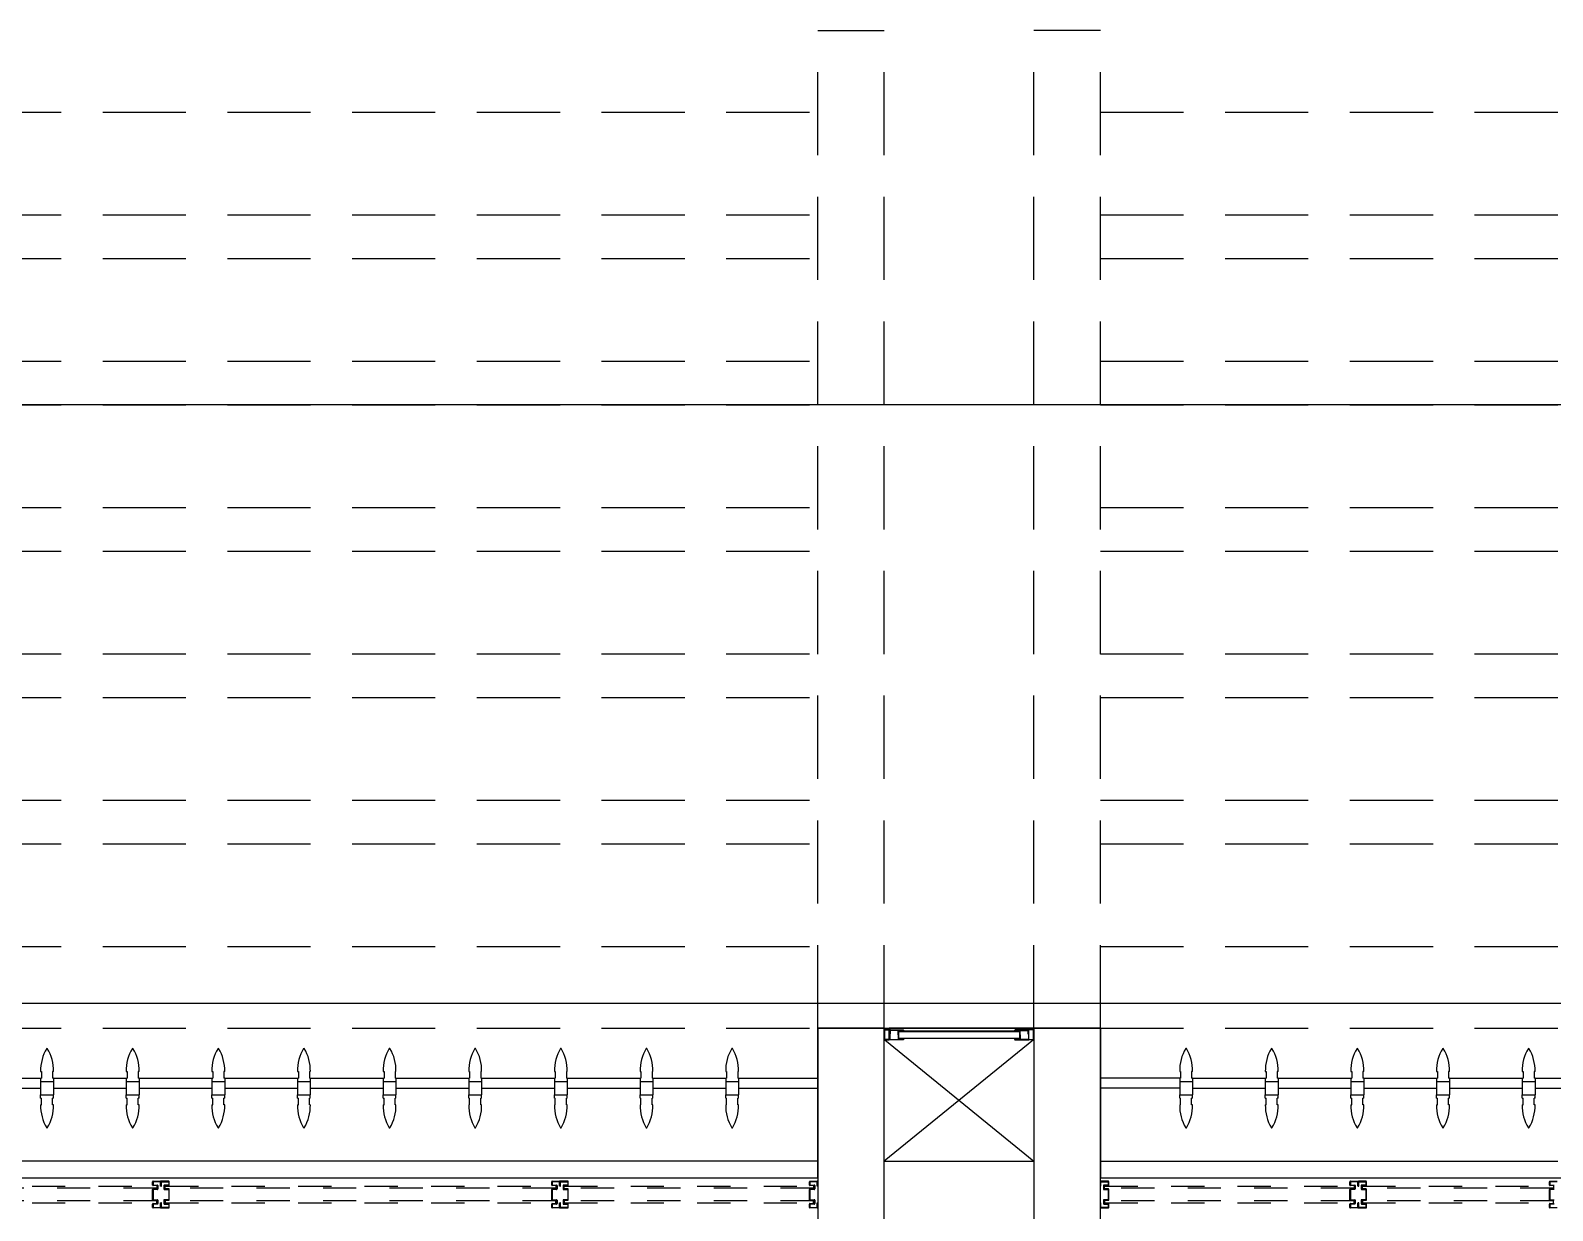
# Model space of a CAD drawing. Header units: millimetres. Extents: x 1887 to 2405, y 1100 to 1335.
# Drawn here: x 2134.392 to 2138.969, y 1181.1 to 1184.648 of the extents above; entities that cross this region are included whole.
import ezdxf

# ---------------------------------------------------------------- set-up
doc = ezdxf.new("R2010")
doc.units = ezdxf.units.MM
doc.linetypes.add('HIDDEN', pattern=[0.375, 0.25, -0.125])
for name, color, linetype in [('AR- ALV1', 235, 'Continuous'), ('AR-ALV', 2, 'Continuous'), ('AR-BRISES', 1, 'Continuous'), ('AR-CALÇADA', 1, 'Continuous'), ('AR-ESQ', 1, 'Continuous'), ('AR-ESTC', 3, 'Continuous'), ('AR-PERGOLAPROJ', 1, 'HIDDEN'), ('AR-SHAFT', 1, 'Continuous'), ('BR-PAINEL', 1, 'Continuous'), ('BR-SUPORTE', 1, 'Continuous'), ('DT-ESQ-BAGUETE-C', 2, 'Continuous'), ('DT-ESQ-PERFIL CADEIRA-C', 2, 'Continuous'), ('DT-ESQ-PERFIL CADEIRA-V', 1, 'Continuous'), ('DT-ESQ-VENEZIANA-C', 2, 'Continuous'), ('DT-ESQ-VENEZIANA-V', 2, 'Continuous'), ('DT-ESQ-VIDRO-PROJ', 1, 'HIDDEN'), ('PG-PROJ', 1, 'HIDDEN')]:
    doc.layers.add(name, color=color, linetype=linetype)

# ---------------------------------------------------------------- blocks, each defined once
blk = doc.blocks.new('EF59-P')
at = {"layer": 'DT-ESQ-VIDRO-PROJ', "ltscale": 0.1}
for points in [[(0.025, -0.1285), (0.025, -0.1385, -0.414214), (0.0235, -0.14), (0.0015, -0.14, -0.414214), (0, -0.1385), (0, -0.125), (0.0015, -0.125), (0.0015, -0.138, 0.414214), (0.002, -0.1385), (0.023, -0.1385, 0.414214), (0.0235, -0.138), (0.0235, -0.1285), (0.0105, -0.1285, -0.414214), (0.009, -0.127), (0.009, -0.117, -0.414214), (0.0105, -0.1155), (0.0235, -0.1155), (0.0235, -0.0845), (0.0105, -0.0845, -0.414214), (0.009, -0.083), (0.009, -0.073, -0.414214), (0.0105, -0.0715), (0.0235, -0.0715), (0.0235, -0.062, 0.414214), (0.023, -0.0615), (0.002, -0.0615, 0.414214), (0.0015, -0.062), (0.0015, -0.075), (0, -0.075), (0, -0.0615, -0.414214), (0.0015, -0.06), (0.0235, -0.06, -0.414214), (0.025, -0.0615), (0.025, -0.0715, -0.414214), (0.0235, -0.073), (0.0105, -0.073), (0.0105, -0.083), (0.0235, -0.083), (0.0235, -0.083, -0.414214), (0.025, -0.0845), (0.025, -0.1155, -0.414214), (0.0235, -0.117), (0.0235, -0.117), (0.0105, -0.117), (0.0105, -0.127), (0.0235, -0.127, -0.414214)], [(0.75, -0.1285), (0.75, -0.1385, 0.414214), (0.7515, -0.14), (0.7735, -0.14, 0.414214), (0.775, -0.1385), (0.775, -0.125), (0.7735, -0.125), (0.7735, -0.138, -0.414214), (0.773, -0.1385), (0.752, -0.1385, -0.414214), (0.7515, -0.138), (0.7515, -0.1285), (0.7645, -0.1285, 0.414214), (0.766, -0.127), (0.766, -0.117, 0.414214), (0.7645, -0.1155), (0.7515, -0.1155), (0.7515, -0.0845), (0.7645, -0.0845, 0.414214), (0.766, -0.083), (0.766, -0.073, 0.414214), (0.7645, -0.0715), (0.7515, -0.0715), (0.7515, -0.062, -0.414214), (0.752, -0.0615), (0.773, -0.0615, -0.414214), (0.7735, -0.062), (0.7735, -0.075), (0.775, -0.075), (0.775, -0.0615, 0.414214), (0.7735, -0.06), (0.7515, -0.06, 0.414214), (0.75, -0.0615), (0.75, -0.0715, 0.414214), (0.7515, -0.073), (0.7645, -0.073), (0.7645, -0.083), (0.7515, -0.083), (0.7515, -0.083, 0.414214), (0.75, -0.0845), (0.75, -0.1155, 0.414214), (0.7515, -0.117), (0.7515, -0.117), (0.7645, -0.117), (0.7645, -0.127), (0.7515, -0.127, 0.414214)], [(0.8, -0.1285), (0.8, -0.1385, -0.414214), (0.7985, -0.14), (0.7765, -0.14, -0.414214), (0.775, -0.1385), (0.775, -0.125), (0.7765, -0.125), (0.7765, -0.138, 0.414214), (0.777, -0.1385), (0.798, -0.1385, 0.414214), (0.7985, -0.138), (0.7985, -0.1285), (0.7855, -0.1285, -0.414214), (0.784, -0.127), (0.784, -0.117, -0.414214), (0.7855, -0.1155), (0.7985, -0.1155), (0.7985, -0.0845), (0.7855, -0.0845, -0.414214), (0.784, -0.083), (0.784, -0.073, -0.414214), (0.7855, -0.0715), (0.7985, -0.0715), (0.7985, -0.062, 0.414214), (0.798, -0.0615), (0.777, -0.0615, 0.414214), (0.7765, -0.062), (0.7765, -0.075), (0.775, -0.075), (0.775, -0.0615, -0.414214), (0.7765, -0.06), (0.7985, -0.06, -0.414214), (0.8, -0.0615), (0.8, -0.0715, -0.414214), (0.7985, -0.073), (0.7855, -0.073), (0.7855, -0.083), (0.7985, -0.083), (0.7985, -0.083, -0.414214), (0.8, -0.0845), (0.8, -0.1155, -0.414214), (0.7985, -0.117), (0.7985, -0.117), (0.7855, -0.117), (0.7855, -0.127), (0.7985, -0.127, -0.414214)], [(1.95, -0.1285), (1.95, -0.1385, 0.414214), (1.9515, -0.14), (1.9735, -0.14, 0.414214), (1.975, -0.1385), (1.975, -0.125), (1.9735, -0.125), (1.9735, -0.138, -0.414214), (1.973, -0.1385), (1.952, -0.1385, -0.414214), (1.9515, -0.138), (1.9515, -0.1285), (1.9645, -0.1285, 0.414214), (1.966, -0.127), (1.966, -0.117, 0.414214), (1.9645, -0.1155), (1.9515, -0.1155), (1.9515, -0.0845), (1.9645, -0.0845, 0.414214), (1.966, -0.083), (1.966, -0.073, 0.414214), (1.9645, -0.0715), (1.9515, -0.0715), (1.9515, -0.062, -0.414214), (1.952, -0.0615), (1.973, -0.0615, -0.414214), (1.9735, -0.062), (1.9735, -0.075), (1.975, -0.075), (1.975, -0.0615, 0.414214), (1.9735, -0.06), (1.9515, -0.06, 0.414214), (1.95, -0.0615), (1.95, -0.0715, 0.414214), (1.9515, -0.073), (1.9645, -0.073), (1.9645, -0.083), (1.9515, -0.083), (1.9515, -0.083, 0.414214), (1.95, -0.0845), (1.95, -0.1155, 0.414214), (1.9515, -0.117), (1.9515, -0.117), (1.9645, -0.117), (1.9645, -0.127), (1.9515, -0.127, 0.414214)], [(2, -0.1285), (2, -0.1385, -0.414214), (1.9985, -0.14), (1.9765, -0.14, -0.414214), (1.975, -0.1385), (1.975, -0.125), (1.9765, -0.125), (1.9765, -0.138, 0.414214), (1.977, -0.1385), (1.998, -0.1385, 0.414214), (1.9985, -0.138), (1.9985, -0.1285), (1.9855, -0.1285, -0.414214), (1.984, -0.127), (1.984, -0.117, -0.414214), (1.9855, -0.1155), (1.9985, -0.1155), (1.9985, -0.0845), (1.9855, -0.0845, -0.414214), (1.984, -0.083), (1.984, -0.073, -0.414214), (1.9855, -0.0715), (1.9985, -0.0715), (1.9985, -0.062, 0.414214), (1.998, -0.0615), (1.977, -0.0615, 0.414214), (1.9765, -0.062), (1.9765, -0.075), (1.975, -0.075), (1.975, -0.0615, -0.414214), (1.9765, -0.06), (1.9985, -0.06, -0.414214), (2, -0.0615), (2, -0.0715, -0.414214), (1.9985, -0.073), (1.9855, -0.073), (1.9855, -0.083), (1.9985, -0.083), (1.9985, -0.083, -0.414214), (2, -0.0845), (2, -0.1155, -0.414214), (1.9985, -0.117), (1.9985, -0.117), (1.9855, -0.117), (1.9855, -0.127), (1.9985, -0.127, -0.414214)]]:
    blk.add_lwpolyline(points, format="xyb", close=True, dxfattribs=at)
for points in [[(0.7625, -0.081), (0.7625, -0.075), (0.0125, -0.075), (0.0125, -0.081)], [(1.9625, -0.081), (1.9625, -0.075), (0.7875, -0.075), (0.7875, -0.081)], [(3.1625, -0.081), (3.1625, -0.075), (1.9875, -0.075), (1.9875, -0.081)], [(0.7625, -0.119), (0.7625, -0.125), (0.0125, -0.125), (0.0125, -0.119)], [(1.9625, -0.119), (1.9625, -0.125), (0.7875, -0.125), (0.7875, -0.119)], [(3.1625, -0.119), (3.1625, -0.125), (1.9875, -0.125), (1.9875, -0.119)]]:
    blk.add_lwpolyline(points, close=True, dxfattribs=at)
blk = doc.blocks.new('EF21-P')
at = {"layer": 'DT-ESQ-VIDRO-PROJ', "ltscale": 0.1}
for points in [[(3.777, -0.1385), (3.798, -0.1385, 0.414214), (3.7985, -0.138), (3.7985, -0.1285), (3.7855, -0.1285, -0.414214)], [(3.7855, -0.1155), (3.7985, -0.1155), (3.7985, -0.0845), (3.7855, -0.0845, -0.414214)], [(3.7855, -0.0715), (3.7985, -0.0715), (3.7985, -0.062, 0.414214), (3.798, -0.0615), (3.777, -0.0615, 0.414214)], [(3.7765, -0.06), (3.7985, -0.06, -0.414214), (3.8, -0.0615), (3.8, -0.0715, -0.414214), (3.7985, -0.073), (3.7855, -0.073)], [(3.7855, -0.083), (3.7985, -0.083), (3.7985, -0.083, -0.414214), (3.8, -0.0845), (3.8, -0.1155, -0.414214), (3.7985, -0.117), (3.7985, -0.117), (3.7855, -0.117)], [(3.7855, -0.127), (3.7985, -0.127, -0.414214), (3.8, -0.1285), (3.8, -0.1385, -0.414214), (3.7985, -0.14), (3.7765, -0.14, -0.414214)]]:
    blk.add_lwpolyline(points, format="xyb", dxfattribs=at)
for points in [[(4.3625, -0.081), (4.3625, -0.075), (3.7875, -0.075), (3.7875, -0.081)], [(5.1375, -0.081), (5.1375, -0.075), (4.3875, -0.075), (4.3875, -0.081)], [(4.3625, -0.119), (4.3625, -0.125), (3.7875, -0.125), (3.7875, -0.119)], [(5.1375, -0.119), (5.1375, -0.125), (4.3875, -0.125), (4.3875, -0.119)]]:
    blk.add_lwpolyline(points, close=True, dxfattribs=at)
for points in [[(4.35, -0.1285), (4.35, -0.1385, 0.414214), (4.3515, -0.14), (4.3735, -0.14, 0.414214), (4.375, -0.1385), (4.375, -0.125), (4.3735, -0.125), (4.3735, -0.138, -0.414214), (4.373, -0.1385), (4.352, -0.1385, -0.414214), (4.3515, -0.138), (4.3515, -0.1285), (4.3645, -0.1285, 0.414214), (4.366, -0.127), (4.366, -0.117, 0.414214), (4.3645, -0.1155), (4.3515, -0.1155), (4.3515, -0.0845), (4.3645, -0.0845, 0.414214), (4.366, -0.083), (4.366, -0.073, 0.414214), (4.3645, -0.0715), (4.3515, -0.0715), (4.3515, -0.062, -0.414214), (4.352, -0.0615), (4.373, -0.0615, -0.414214), (4.3735, -0.062), (4.3735, -0.075), (4.375, -0.075), (4.375, -0.0615, 0.414214), (4.3735, -0.06), (4.3515, -0.06, 0.414214), (4.35, -0.0615), (4.35, -0.0715, 0.414214), (4.3515, -0.073), (4.3645, -0.073), (4.3645, -0.083), (4.3515, -0.083), (4.3515, -0.083, 0.414214), (4.35, -0.0845), (4.35, -0.1155, 0.414214), (4.3515, -0.117), (4.3515, -0.117), (4.3645, -0.117), (4.3645, -0.127), (4.3515, -0.127, 0.414214)], [(4.4, -0.1285), (4.4, -0.1385, -0.414214), (4.3985, -0.14), (4.3765, -0.14, -0.414214), (4.375, -0.1385), (4.375, -0.125), (4.3765, -0.125), (4.3765, -0.138, 0.414214), (4.377, -0.1385), (4.398, -0.1385, 0.414214), (4.3985, -0.138), (4.3985, -0.1285), (4.3855, -0.1285, -0.414214), (4.384, -0.127), (4.384, -0.117, -0.414214), (4.3855, -0.1155), (4.3985, -0.1155), (4.3985, -0.0845), (4.3855, -0.0845, -0.414214), (4.384, -0.083), (4.384, -0.073, -0.414214), (4.3855, -0.0715), (4.3985, -0.0715), (4.3985, -0.062, 0.414214), (4.398, -0.0615), (4.377, -0.0615, 0.414214), (4.3765, -0.062), (4.3765, -0.075), (4.375, -0.075), (4.375, -0.0615, -0.414214), (4.3765, -0.06), (4.3985, -0.06, -0.414214), (4.4, -0.0615), (4.4, -0.0715, -0.414214), (4.3985, -0.073), (4.3855, -0.073), (4.3855, -0.083), (4.3985, -0.083), (4.3985, -0.083, -0.414214), (4.4, -0.0845), (4.4, -0.1155, -0.414214), (4.3985, -0.117), (4.3985, -0.117), (4.3855, -0.117), (4.3855, -0.127), (4.3985, -0.127, -0.414214)], [(5.125, -0.1285), (5.125, -0.1385, 0.414214), (5.1265, -0.14), (5.1485, -0.14, 0.414214), (5.15, -0.1385), (5.15, -0.125), (5.1485, -0.125), (5.1485, -0.138, -0.414214), (5.148, -0.1385), (5.127, -0.1385, -0.414214), (5.1265, -0.138), (5.1265, -0.1285), (5.1395, -0.1285, 0.414214), (5.141, -0.127), (5.141, -0.117, 0.414214), (5.1395, -0.1155), (5.1265, -0.1155), (5.1265, -0.0845), (5.1395, -0.0845, 0.414214), (5.141, -0.083), (5.141, -0.073, 0.414214), (5.1395, -0.0715), (5.1265, -0.0715), (5.1265, -0.062, -0.414214), (5.127, -0.0615), (5.148, -0.0615, -0.414214), (5.1485, -0.062), (5.1485, -0.075), (5.15, -0.075), (5.15, -0.0615, 0.414214), (5.1485, -0.06), (5.1265, -0.06, 0.414214), (5.125, -0.0615), (5.125, -0.0715, 0.414214), (5.1265, -0.073), (5.1395, -0.073), (5.1395, -0.083), (5.1265, -0.083), (5.1265, -0.083, 0.414214), (5.125, -0.0845), (5.125, -0.1155, 0.414214), (5.1265, -0.117), (5.1265, -0.117), (5.1395, -0.117), (5.1395, -0.127), (5.1265, -0.127, 0.414214)]]:
    blk.add_lwpolyline(points, format="xyb", close=True, dxfattribs=at)
blk = doc.blocks.new('BR-MODULO8')
at = {"layer": 'BR-PAINEL'}
for p, q in [((-4.9117, 0.27), (-4.9092, 0.27)), ((-4.9117, 0.25), (-4.9117, 0.24)), ((-4.9117, 0.25), (-4.9092, 0.25)), ((-4.9117, 0.24), (-4.8733, 0.24)), ((-4.9117, 0.24), (-4.9117, 0.2)), ((-4.9092, 0.27), (-4.9092, 0.25)), ((-4.8758, 0.27), (-4.8758, 0.25)), ((-4.8733, 0.27), (-4.8758, 0.27)), ((-4.8733, 0.25), (-4.8758, 0.25)), ((-4.8733, 0.25), (-4.8733, 0.24)), ((-4.8733, 0.24), (-4.8733, 0.2)), ((-4.6542, 0.27), (-4.6517, 0.27)), ((-4.6542, 0.25), (-4.6542, 0.24)), ((-4.6542, 0.25), (-4.6517, 0.25)), ((-4.6542, 0.24), (-4.6158, 0.24)), ((-4.6542, 0.24), (-4.6542, 0.2)), ((-4.6517, 0.27), (-4.6517, 0.25)), ((-4.6183, 0.27), (-4.6183, 0.25)), ((-4.6158, 0.27), (-4.6183, 0.27)), ((-4.6158, 0.25), (-4.6183, 0.25)), ((-4.6158, 0.25), (-4.6158, 0.24)), ((-4.6158, 0.24), (-4.6158, 0.2)), ((-4.3967, 0.27), (-4.3942, 0.27)), ((-4.3967, 0.25), (-4.3967, 0.24)), ((-4.3967, 0.25), (-4.3942, 0.25)), ((-4.3967, 0.24), (-4.3583, 0.24)), ((-4.3967, 0.24), (-4.3967, 0.2)), ((-4.3942, 0.27), (-4.3942, 0.25)), ((-4.3608, 0.27), (-4.3608, 0.25)), ((-4.3583, 0.27), (-4.3608, 0.27)), ((-4.3583, 0.25), (-4.3608, 0.25)), ((-4.3583, 0.25), (-4.3583, 0.24)), ((-4.3583, 0.24), (-4.3583, 0.2)), ((-4.1392, 0.27), (-4.1367, 0.27)), ((-4.1392, 0.25), (-4.1392, 0.24)), ((-4.1392, 0.25), (-4.1367, 0.25)), ((-4.1392, 0.24), (-4.1008, 0.24)), ((-4.1392, 0.24), (-4.1392, 0.2)), ((-4.1367, 0.27), (-4.1367, 0.25)), ((-4.1033, 0.27), (-4.1033, 0.25)), ((-4.1008, 0.27), (-4.1033, 0.27)), ((-4.1008, 0.25), (-4.1033, 0.25)), ((-4.1008, 0.25), (-4.1008, 0.24)), ((-4.1008, 0.24), (-4.1008, 0.2)), ((-3.8817, 0.27), (-3.8792, 0.27)), ((-3.8817, 0.25), (-3.8817, 0.24)), ((-3.8817, 0.25), (-3.8792, 0.25)), ((-3.8817, 0.24), (-3.8433, 0.24)), ((-3.8817, 0.24), (-3.8817, 0.2)), ((-3.8792, 0.27), (-3.8792, 0.25)), ((-3.8458, 0.27), (-3.8458, 0.25)), ((-3.8433, 0.27), (-3.8458, 0.27)), ((-3.8433, 0.25), (-3.8458, 0.25)), ((-3.8433, 0.25), (-3.8433, 0.24)), ((-3.8433, 0.24), (-3.8433, 0.2)), ((-2.3367, 0.27), (-2.3342, 0.27)), ((-2.3367, 0.25), (-2.3367, 0.24)), ((-2.3367, 0.25), (-2.3342, 0.25)), ((-2.3367, 0.24), (-2.2983, 0.24)), ((-2.3367, 0.24), (-2.3367, 0.2)), ((-2.3342, 0.27), (-2.3342, 0.25)), ((-2.3008, 0.27), (-2.3008, 0.25)), ((-2.2983, 0.27), (-2.3008, 0.27)), ((-2.2983, 0.25), (-2.3008, 0.25)), ((-2.2983, 0.25), (-2.2983, 0.24)), ((-2.2983, 0.24), (-2.2983, 0.2)), ((-2.0792, 0.27), (-2.0767, 0.27)), ((-2.0792, 0.25), (-2.0792, 0.24)), ((-2.0792, 0.25), (-2.0767, 0.25)), ((-2.0792, 0.24), (-2.0408, 0.24)), ((-2.0792, 0.24), (-2.0792, 0.2)), ((-2.0767, 0.27), (-2.0767, 0.25)), ((-2.0433, 0.27), (-2.0433, 0.25)), ((-2.0408, 0.27), (-2.0433, 0.27)), ((-2.0408, 0.25), (-2.0433, 0.25)), ((-2.0408, 0.25), (-2.0408, 0.24)), ((-2.0408, 0.24), (-2.0408, 0.2)), ((-1.8217, 0.27), (-1.8192, 0.27)), ((-1.8217, 0.25), (-1.8217, 0.24)), ((-1.8217, 0.25), (-1.8192, 0.25)), ((-1.8217, 0.24), (-1.7833, 0.24)), ((-1.8217, 0.24), (-1.8217, 0.2)), ((-1.8192, 0.27), (-1.8192, 0.25)), ((-1.7858, 0.27), (-1.7858, 0.25)), ((-1.7833, 0.27), (-1.7858, 0.27)), ((-1.7833, 0.25), (-1.7858, 0.25)), ((-1.7833, 0.25), (-1.7833, 0.24)), ((-1.7833, 0.24), (-1.7833, 0.2)), ((-1.5642, 0.27), (-1.5617, 0.27)), ((-1.5642, 0.25), (-1.5642, 0.24)), ((-1.5642, 0.25), (-1.5617, 0.25)), ((-1.5642, 0.24), (-1.5258, 0.24)), ((-1.5642, 0.24), (-1.5642, 0.2)), ((-1.5617, 0.27), (-1.5617, 0.25)), ((-1.5283, 0.27), (-1.5283, 0.25)), ((-1.5258, 0.27), (-1.5283, 0.27)), ((-1.5258, 0.25), (-1.5283, 0.25)), ((-1.5258, 0.25), (-1.5258, 0.24)), ((-1.5258, 0.24), (-1.5258, 0.2)), ((-1.3067, 0.27), (-1.3042, 0.27)), ((-1.3067, 0.25), (-1.3067, 0.24)), ((-1.3067, 0.25), (-1.3042, 0.25)), ((-1.3067, 0.24), (-1.2683, 0.24)), ((-1.3067, 0.24), (-1.3067, 0.2)), ((-1.3042, 0.27), (-1.3042, 0.25)), ((-1.2708, 0.27), (-1.2708, 0.25)), ((-1.2683, 0.27), (-1.2708, 0.27)), ((-1.2683, 0.25), (-1.2708, 0.25)), ((-1.2683, 0.25), (-1.2683, 0.24)), ((-1.2683, 0.24), (-1.2683, 0.2)), ((-1.0492, 0.27), (-1.0467, 0.27)), ((-1.0492, 0.25), (-1.0492, 0.24)), ((-1.0492, 0.25), (-1.0467, 0.25)), ((-1.0492, 0.24), (-1.0108, 0.24)), ((-1.0492, 0.24), (-1.0492, 0.2)), ((-1.0467, 0.27), (-1.0467, 0.25)), ((-1.0133, 0.27), (-1.0133, 0.25)), ((-1.0108, 0.27), (-1.0133, 0.27)), ((-1.0108, 0.25), (-1.0133, 0.25)), ((-1.0108, 0.25), (-1.0108, 0.24)), ((-1.0108, 0.24), (-1.0108, 0.2)), ((-0.7917, 0.27), (-0.7892, 0.27)), ((-0.7917, 0.25), (-0.7917, 0.24)), ((-0.7917, 0.25), (-0.7892, 0.25)), ((-0.7917, 0.24), (-0.7533, 0.24)), ((-0.7917, 0.24), (-0.7917, 0.2)), ((-0.7892, 0.27), (-0.7892, 0.25)), ((-0.7558, 0.27), (-0.7558, 0.25)), ((-0.7533, 0.27), (-0.7558, 0.27)), ((-0.7533, 0.25), (-0.7558, 0.25)), ((-0.7533, 0.25), (-0.7533, 0.24)), ((-0.7533, 0.24), (-0.7533, 0.2)), ((-0.5342, 0.27), (-0.5317, 0.27)), ((-0.5342, 0.25), (-0.5317, 0.25)), ((-0.5342, 0.25), (-0.5342, 0.24)), ((-0.5342, 0.24), (-0.5342, 0.2)), ((-0.5342, 0.24), (-0.4958, 0.24)), ((-0.5317, 0.27), (-0.5317, 0.25)), ((-0.4958, 0.27), (-0.4983, 0.27)), ((-0.4983, 0.27), (-0.4983, 0.25)), ((-0.4958, 0.25), (-0.4983, 0.25)), ((-0.4958, 0.25), (-0.4958, 0.24)), ((-0.4958, 0.24), (-0.4958, 0.2)), ((-0.2767, 0.27), (-0.2742, 0.27)), ((-0.2767, 0.25), (-0.2767, 0.24)), ((-0.2767, 0.25), (-0.2742, 0.25)), ((-0.2767, 0.24), (-0.2383, 0.24)), ((-0.2767, 0.24), (-0.2767, 0.2)), ((-0.2742, 0.27), (-0.2742, 0.25)), ((-0.2408, 0.27), (-0.2408, 0.25)), ((-0.2383, 0.27), (-0.2408, 0.27)), ((-0.2383, 0.25), (-0.2408, 0.25)), ((-0.2383, 0.25), (-0.2383, 0.24)), ((-0.2383, 0.24), (-0.2383, 0.2)), ((-4.9117, 0.2), (-4.8733, 0.2)), ((-4.9117, 0.19), (-4.9117, 0.2)), ((-4.9117, 0.19), (-4.9092, 0.19)), ((-4.9092, 0.17), (-4.9092, 0.19)), ((-4.8733, 0.19), (-4.8758, 0.19)), ((-4.8758, 0.17), (-4.8758, 0.19)), ((-4.8733, 0.19), (-4.8733, 0.2)), ((-4.6542, 0.2), (-4.6158, 0.2)), ((-4.6542, 0.19), (-4.6542, 0.2)), ((-4.6542, 0.19), (-4.6517, 0.19)), ((-4.6517, 0.17), (-4.6517, 0.19)), ((-4.6158, 0.19), (-4.6183, 0.19)), ((-4.6183, 0.17), (-4.6183, 0.19)), ((-4.6158, 0.19), (-4.6158, 0.2)), ((-4.3967, 0.2), (-4.3583, 0.2)), ((-4.3967, 0.19), (-4.3967, 0.2)), ((-4.3967, 0.19), (-4.3942, 0.19)), ((-4.3942, 0.17), (-4.3942, 0.19)), ((-4.3583, 0.19), (-4.3608, 0.19)), ((-4.3608, 0.17), (-4.3608, 0.19)), ((-4.3583, 0.19), (-4.3583, 0.2)), ((-4.1392, 0.2), (-4.1008, 0.2)), ((-4.1392, 0.19), (-4.1392, 0.2)), ((-4.1392, 0.19), (-4.1367, 0.19)), ((-4.1367, 0.17), (-4.1367, 0.19)), ((-4.1008, 0.19), (-4.1033, 0.19)), ((-4.1033, 0.17), (-4.1033, 0.19)), ((-4.1008, 0.19), (-4.1008, 0.2)), ((-3.8817, 0.2), (-3.8433, 0.2)), ((-3.8817, 0.19), (-3.8817, 0.2)), ((-3.8817, 0.19), (-3.8792, 0.19)), ((-3.8792, 0.17), (-3.8792, 0.19)), ((-3.8433, 0.19), (-3.8458, 0.19)), ((-3.8458, 0.17), (-3.8458, 0.19)), ((-3.8433, 0.19), (-3.8433, 0.2)), ((-2.3367, 0.2), (-2.2983, 0.2)), ((-2.3367, 0.19), (-2.3367, 0.2)), ((-2.3367, 0.19), (-2.3342, 0.19)), ((-2.3342, 0.17), (-2.3342, 0.19)), ((-2.2983, 0.19), (-2.3008, 0.19)), ((-2.3008, 0.17), (-2.3008, 0.19)), ((-2.2983, 0.19), (-2.2983, 0.2)), ((-2.0792, 0.2), (-2.0408, 0.2)), ((-2.0792, 0.19), (-2.0792, 0.2)), ((-2.0792, 0.19), (-2.0767, 0.19)), ((-2.0767, 0.17), (-2.0767, 0.19)), ((-2.0408, 0.19), (-2.0433, 0.19)), ((-2.0433, 0.17), (-2.0433, 0.19)), ((-2.0408, 0.19), (-2.0408, 0.2)), ((-1.8217, 0.2), (-1.7833, 0.2)), ((-1.8217, 0.19), (-1.8217, 0.2)), ((-1.8217, 0.19), (-1.8192, 0.19)), ((-1.8192, 0.17), (-1.8192, 0.19)), ((-1.7833, 0.19), (-1.7858, 0.19)), ((-1.7858, 0.17), (-1.7858, 0.19)), ((-1.7833, 0.19), (-1.7833, 0.2)), ((-1.5642, 0.2), (-1.5258, 0.2)), ((-1.5642, 0.19), (-1.5642, 0.2)), ((-1.5642, 0.19), (-1.5617, 0.19)), ((-1.5617, 0.17), (-1.5617, 0.19)), ((-1.5258, 0.19), (-1.5283, 0.19)), ((-1.5283, 0.17), (-1.5283, 0.19)), ((-1.5258, 0.19), (-1.5258, 0.2)), ((-1.3067, 0.2), (-1.2683, 0.2)), ((-1.3067, 0.19), (-1.3067, 0.2)), ((-1.3067, 0.19), (-1.3042, 0.19)), ((-1.3042, 0.17), (-1.3042, 0.19)), ((-1.2683, 0.19), (-1.2708, 0.19)), ((-1.2708, 0.17), (-1.2708, 0.19)), ((-1.2683, 0.19), (-1.2683, 0.2)), ((-1.0492, 0.2), (-1.0108, 0.2)), ((-1.0492, 0.19), (-1.0492, 0.2)), ((-1.0492, 0.19), (-1.0467, 0.19)), ((-1.0467, 0.17), (-1.0467, 0.19)), ((-1.0108, 0.19), (-1.0133, 0.19)), ((-1.0133, 0.17), (-1.0133, 0.19)), ((-1.0108, 0.19), (-1.0108, 0.2)), ((-0.7917, 0.2), (-0.7533, 0.2)), ((-0.7917, 0.19), (-0.7917, 0.2)), ((-0.7917, 0.19), (-0.7892, 0.19)), ((-0.7892, 0.17), (-0.7892, 0.19)), ((-0.7533, 0.19), (-0.7558, 0.19)), ((-0.7558, 0.17), (-0.7558, 0.19)), ((-0.7533, 0.19), (-0.7533, 0.2)), ((-0.5342, 0.19), (-0.5342, 0.2)), ((-0.5342, 0.2), (-0.4958, 0.2)), ((-0.5342, 0.19), (-0.5317, 0.19)), ((-0.5317, 0.17), (-0.5317, 0.19)), ((-0.4983, 0.17), (-0.4983, 0.19)), ((-0.4958, 0.19), (-0.4983, 0.19)), ((-0.4958, 0.19), (-0.4958, 0.2)), ((-0.2767, 0.2), (-0.2383, 0.2)), ((-0.2767, 0.19), (-0.2767, 0.2)), ((-0.2767, 0.19), (-0.2742, 0.19)), ((-0.2742, 0.17), (-0.2742, 0.19)), ((-0.2383, 0.19), (-0.2408, 0.19)), ((-0.2408, 0.17), (-0.2408, 0.19)), ((-0.2383, 0.19), (-0.2383, 0.2)), ((-4.9117, 0.17), (-4.9092, 0.17)), ((-4.8733, 0.17), (-4.8758, 0.17)), ((-4.6542, 0.17), (-4.6517, 0.17)), ((-4.6158, 0.17), (-4.6183, 0.17)), ((-4.3967, 0.17), (-4.3942, 0.17)), ((-4.3583, 0.17), (-4.3608, 0.17)), ((-4.1392, 0.17), (-4.1367, 0.17)), ((-4.1008, 0.17), (-4.1033, 0.17)), ((-3.8817, 0.17), (-3.8792, 0.17)), ((-3.8433, 0.17), (-3.8458, 0.17)), ((-2.3367, 0.17), (-2.3342, 0.17)), ((-2.2983, 0.17), (-2.3008, 0.17)), ((-2.0792, 0.17), (-2.0767, 0.17)), ((-2.0408, 0.17), (-2.0433, 0.17)), ((-1.8217, 0.17), (-1.8192, 0.17)), ((-1.7833, 0.17), (-1.7858, 0.17)), ((-1.5642, 0.17), (-1.5617, 0.17)), ((-1.5258, 0.17), (-1.5283, 0.17)), ((-1.3067, 0.17), (-1.3042, 0.17)), ((-1.2683, 0.17), (-1.2708, 0.17)), ((-1.0492, 0.17), (-1.0467, 0.17)), ((-1.0108, 0.17), (-1.0133, 0.17)), ((-0.7917, 0.17), (-0.7892, 0.17)), ((-0.7533, 0.17), (-0.7558, 0.17)), ((-0.5342, 0.17), (-0.5317, 0.17)), ((-0.4958, 0.17), (-0.4983, 0.17)), ((-0.2767, 0.17), (-0.2742, 0.17)), ((-0.2383, 0.17), (-0.2408, 0.17))]:
    blk.add_line(p, q, dxfattribs=at)
for centre, radius, start, end in [((-4.7867, 0.2739), 0.1251, 148.4721, 181.772), ((-4.8925, 0.3387), 0.001, 37.1012, 142.8988), ((-4.9983, 0.2739), 0.1251, 358.228, 31.5279), ((-4.5292, 0.2739), 0.1251, 148.4721, 181.772), ((-4.635, 0.3387), 0.001, 37.1012, 142.8988), ((-4.7408, 0.2739), 0.1251, 358.228, 31.5279), ((-4.2717, 0.2739), 0.1251, 148.4721, 181.772), ((-4.3775, 0.3387), 0.001, 37.1012, 142.8988), ((-4.4833, 0.2739), 0.1251, 358.228, 31.5279), ((-4.0142, 0.2739), 0.1251, 148.4721, 181.772), ((-4.12, 0.3387), 0.001, 37.1012, 142.8988), ((-4.2258, 0.2739), 0.1251, 358.228, 31.5279), ((-3.7567, 0.2739), 0.1251, 148.4721, 181.772), ((-3.8625, 0.3387), 0.001, 37.1012, 142.8988), ((-3.9683, 0.2739), 0.1251, 358.228, 31.5279), ((-2.2117, 0.2739), 0.1251, 148.4721, 181.772), ((-2.3175, 0.3387), 0.001, 37.1012, 142.8988), ((-2.4233, 0.2739), 0.1251, 358.228, 31.5279), ((-1.9542, 0.2739), 0.1251, 148.4721, 181.772), ((-2.06, 0.3387), 0.001, 37.1012, 142.8988), ((-2.1658, 0.2739), 0.1251, 358.228, 31.5279), ((-1.6967, 0.2739), 0.1251, 148.4721, 181.772), ((-1.8025, 0.3387), 0.001, 37.1012, 142.8988), ((-1.9083, 0.2739), 0.1251, 358.228, 31.5279), ((-1.4392, 0.2739), 0.1251, 148.4721, 181.772), ((-1.545, 0.3387), 0.001, 37.1012, 142.8988), ((-1.6508, 0.2739), 0.1251, 358.228, 31.5279), ((-1.1817, 0.2739), 0.1251, 148.4721, 181.772), ((-1.2875, 0.3387), 0.001, 37.1012, 142.8988), ((-1.3933, 0.2739), 0.1251, 358.228, 31.5279), ((-0.9242, 0.2739), 0.1251, 148.4721, 181.772), ((-1.03, 0.3387), 0.001, 37.1012, 142.8988), ((-1.1358, 0.2739), 0.1251, 358.228, 31.5279), ((-0.6667, 0.2739), 0.1251, 148.4721, 181.772), ((-0.7725, 0.3387), 0.001, 37.1012, 142.8988), ((-0.8783, 0.2739), 0.1251, 358.228, 31.5279), ((-0.4092, 0.2739), 0.1251, 148.4721, 181.772), ((-0.515, 0.3387), 0.001, 37.1012, 142.8988), ((-0.6208, 0.2739), 0.1251, 358.228, 31.5279), ((-0.1517, 0.2739), 0.1251, 148.4721, 181.772), ((-0.2575, 0.3387), 0.001, 37.1012, 142.8988), ((-0.3633, 0.2739), 0.1251, 358.228, 31.5279), ((-4.7867, 0.1661), 0.1251, 178.228, 211.5279), ((-4.9983, 0.1661), 0.1251, 328.4721, 1.772), ((-4.5292, 0.1661), 0.1251, 178.228, 211.5279), ((-4.7408, 0.1661), 0.1251, 328.4721, 1.772), ((-4.2717, 0.1661), 0.1251, 178.228, 211.5279), ((-4.4833, 0.1661), 0.1251, 328.4721, 1.772), ((-4.0142, 0.1661), 0.1251, 178.228, 211.5279), ((-4.2258, 0.1661), 0.1251, 328.4721, 1.772), ((-3.7567, 0.1661), 0.1251, 178.228, 211.5279), ((-3.9683, 0.1661), 0.1251, 328.4721, 1.772), ((-2.2117, 0.1661), 0.1251, 178.228, 211.5279), ((-2.4233, 0.1661), 0.1251, 328.4721, 1.772), ((-1.9542, 0.1661), 0.1251, 178.228, 211.5279), ((-2.1658, 0.1661), 0.1251, 328.4721, 1.772), ((-1.6967, 0.1661), 0.1251, 178.228, 211.5279), ((-1.9083, 0.1661), 0.1251, 328.4721, 1.772), ((-1.4392, 0.1661), 0.1251, 178.228, 211.5279), ((-1.6508, 0.1661), 0.1251, 328.4721, 1.772), ((-1.1817, 0.1661), 0.1251, 178.228, 211.5279), ((-1.3933, 0.1661), 0.1251, 328.4721, 1.772), ((-0.9242, 0.1661), 0.1251, 178.228, 211.5279), ((-1.1358, 0.1661), 0.1251, 328.4721, 1.772), ((-0.6667, 0.1661), 0.1251, 178.228, 211.5279), ((-0.8783, 0.1661), 0.1251, 328.4721, 1.772), ((-0.4092, 0.1661), 0.1251, 178.228, 211.5279), ((-0.6208, 0.1661), 0.1251, 328.4721, 1.772), ((-0.1517, 0.1661), 0.1251, 178.228, 211.5279), ((-0.3633, 0.1661), 0.1251, 328.4721, 1.772), ((-4.8925, 0.1013), 0.001, 217.1012, 322.8988), ((-4.635, 0.1013), 0.001, 217.1012, 322.8988), ((-4.3775, 0.1013), 0.001, 217.1012, 322.8988), ((-4.12, 0.1013), 0.001, 217.1012, 322.8988), ((-3.8625, 0.1013), 0.001, 217.1012, 322.8988), ((-2.3175, 0.1013), 0.001, 217.1012, 322.8988), ((-2.06, 0.1013), 0.001, 217.1012, 322.8988), ((-1.8025, 0.1013), 0.001, 217.1012, 322.8988), ((-1.545, 0.1013), 0.001, 217.1012, 322.8988), ((-1.2875, 0.1013), 0.001, 217.1012, 322.8988), ((-1.03, 0.1013), 0.001, 217.1012, 322.8988), ((-0.7725, 0.1013), 0.001, 217.1012, 322.8988), ((-0.515, 0.1013), 0.001, 217.1012, 322.8988), ((-0.2575, 0.1013), 0.001, 217.1012, 322.8988)]:
    blk.add_arc(centre, radius, start, end, dxfattribs=at)
at = {"layer": 'BR-SUPORTE'}
for p, q in [((-4.9117, 0.25), (-5.15, 0.25)), ((-4.8733, 0.25), (-4.6517, 0.25)), ((-4.6158, 0.25), (-4.3942, 0.25)), ((-4.3583, 0.25), (-4.1367, 0.25)), ((-4.1008, 0.25), (-3.8792, 0.25)), ((-3.8433, 0.25), (-3.6217, 0.25)), ((-2.5558, 0.25), (-2.3342, 0.25)), ((-2.2983, 0.25), (-2.0767, 0.25)), ((-2.0408, 0.25), (-1.8192, 0.25)), ((-1.7833, 0.25), (-1.5617, 0.25)), ((-1.5258, 0.25), (-1.3042, 0.25)), ((-1.2683, 0.25), (-1.0467, 0.25)), ((-1.0108, 0.25), (-0.7892, 0.25)), ((-0.7533, 0.25), (-0.5317, 0.25)), ((-0.4958, 0.25), (-0.2742, 0.25)), ((-0.2383, 0.25), (0, 0.25)), ((-4.9117, 0.22), (-5.15, 0.22)), ((-4.8733, 0.22), (-4.6542, 0.22)), ((-4.6158, 0.22), (-4.3967, 0.22)), ((-4.3583, 0.22), (-4.1392, 0.22)), ((-4.1008, 0.22), (-3.8817, 0.22)), ((-3.8433, 0.22), (-3.6242, 0.22)), ((-2.5558, 0.22), (-2.3367, 0.22)), ((-2.2983, 0.22), (-2.0792, 0.22)), ((-2.0408, 0.22), (-1.8217, 0.22)), ((-1.7833, 0.22), (-1.5642, 0.22)), ((-1.5258, 0.22), (-1.3067, 0.22)), ((-1.2683, 0.22), (-1.0492, 0.22)), ((-1.0108, 0.22), (-0.7917, 0.22)), ((-0.7533, 0.22), (-0.5342, 0.22)), ((-0.4958, 0.22), (-0.2767, 0.22)), ((-0.2383, 0.22), (0, 0.22))]:
    blk.add_line(p, q, dxfattribs=at)
blk = doc.blocks.new('PG-MODULO1-PJ-C')
at = {"layer": 'PG-PROJ'}
for p, q in [((0.2, 3), (0, 3)), ((0, 0), (0, 3)), ((0.2, 0), (0.2, 3)), ((5.35, 3), (5.55, 3)), ((5.35, 0), (5.35, 3)), ((5.55, 0), (5.55, 3)), ((0.2, 2.7546), (5.35, 2.7546)), ((0.2, 2.4454), (5.35, 2.4454)), ((0.2, 2.3146), (5.35, 2.3146)), ((0.2, 2.0054), (5.35, 2.0054)), ((0.2, 1.8746), (5.35, 1.8746)), ((0.2, 1.5654), (5.35, 1.5654)), ((0.2, 1.4346), (5.35, 1.4346)), ((0.2, 1.1254), (5.35, 1.1254)), ((0.2, 0.9946), (5.35, 0.9946)), ((0.2, 0.6854), (5.35, 0.6854)), ((0.2, 0.5546), (5.35, 0.5546)), ((0.2, 0.2454), (5.35, 0.2454)), ((0.2, 0), (5.35, 0))]:
    blk.add_line(p, q, dxfattribs=at)
blk = doc.blocks.new('EF01C-P')
at = {"layer": 'DT-ESQ-BAGUETE-C', "ltscale": 0.1}
for points in [[(0.0015, 0.035), (0.015, 0.035), (0.015, 0.0335), (0.0015, 0.0335), (0.0015, 0.005), (0.015, 0.005), (0.015, 0.0035), (0.0015, 0.0035, -0.414214), (0, 0.005), (0, 0.0335, -0.414214)], [(0.4485, 0.035), (0.435, 0.035), (0.435, 0.0335), (0.4485, 0.0335), (0.4485, 0.005), (0.435, 0.005), (0.435, 0.0035), (0.4485, 0.0035, 0.414214), (0.45, 0.005), (0.45, 0.0335, 0.414214)]]:
    blk.add_lwpolyline(points, format="xyb", close=True, dxfattribs=at)
at = {"layer": 'DT-ESQ-PERFIL CADEIRA-C', "ltscale": 0.1}
for points in [[(0.01, 0.0015), (0.01, 0.003), (0.0015, 0.003, 1), (0.0015, 0), (0.015, 0, 0.414214), (0.0165, 0.0015), (0.0165, 0.0335), (0.043, 0.0335)], [(0.043, 0.0065), (0.018, 0.0065), (0.018, 0.0165), (0.0165, 0.0165), (0.0165, 0.0065, 0.414214), (0.018, 0.005), (0.043, 0.005), (0.0565, 0.005, 1), (0.0565, 0.008), (0.043, 0.008), (0.043, 0.02), (0.043, 0.032), (0.0565, 0.032, 1), (0.0565, 0.035), (0.043, 0.035), (0.0165, 0.035, 0.414214), (0.015, 0.0335), (0.015, 0.0015), (0.0015, 0.0015)], [(0.0415, 0.02), (0.0415, 0.032, -0.414214), (0.043, 0.0335), (0.0565, 0.0335)], [(0.0415, 0.02), (0.0415, 0.008, 0.414214), (0.043, 0.0065), (0.0565, 0.0065)], [(0.407, 0.0065), (0.432, 0.0065), (0.432, 0.0165), (0.4335, 0.0165), (0.4335, 0.0065, -0.414214), (0.432, 0.005), (0.407, 0.005), (0.3935, 0.005, -1), (0.3935, 0.008), (0.407, 0.008), (0.407, 0.02), (0.407, 0.032), (0.3935, 0.032, -1), (0.3935, 0.035), (0.407, 0.035), (0.4335, 0.035, -0.414214), (0.435, 0.0335), (0.435, 0.0015), (0.4485, 0.0015)], [(0.4085, 0.02), (0.4085, 0.032, 0.414214), (0.407, 0.0335), (0.3935, 0.0335)], [(0.4085, 0.02), (0.4085, 0.008, -0.414214), (0.407, 0.0065), (0.3935, 0.0065)], [(0.44, 0.0015), (0.44, 0.003), (0.4485, 0.003, -1), (0.4485, 0), (0.435, 0, -0.414214), (0.4335, 0.0015), (0.4335, 0.0335), (0.407, 0.0335)]]:
    blk.add_lwpolyline(points, format="xyb", dxfattribs=at)
at = {"layer": 'DT-ESQ-PERFIL CADEIRA-V', "ltscale": 0.1}
blk.add_line((0.015, 0), (0.435, 0), dxfattribs=at)
at = {"layer": 'DT-ESQ-VENEZIANA-C', "ltscale": 0.1}
for p, q in [((0.043, 0.0105), (0.407, 0.0105)), ((0.043, 0.009), (0.407, 0.009))]:
    blk.add_line(p, q, dxfattribs=at)
at = {"layer": 'DT-ESQ-VENEZIANA-V', "ltscale": 0.1}
blk.add_line((0.043, 0.031), (0.407, 0.031), dxfattribs=at)

msp = doc.modelspace()

# ---------------------------------------------------------------- linework, layer by layer
at = {"layer": 'AR- ALV1'}
for p, q in [((2136.7597, 1181.6485), (2137.6097, 1181.6485)), ((2136.7597, 1181.1985), (2136.7597, 1181.6485)), ((2137.6097, 1181.6485), (2137.6097, 1181.1985)), ((2131.6097, 1181.1985), (2136.7597, 1181.1985)), ((2137.6097, 1181.1985), (2139.3148, 1181.1985))]:
    msp.add_line(p, q, dxfattribs=at)
at = {"layer": 'AR-ALV'}
for p, q in [((2136.7597, 1181.2485), (2131.6097, 1181.2485)), ((2136.9597, 1181.2485), (2137.4097, 1181.2485)), ((2137.6097, 1181.2485), (2138.9847, 1181.2485))]:
    msp.add_line(p, q, dxfattribs=at)
at = {"layer": 'AR-CALÇADA'}
for p, q in [((2126.3981, 1183.5235), (2198.9889, 1183.5235)), ((2126.3347, 1181.7235), (2197.6097, 1181.7235))]:
    msp.add_line(p, q, dxfattribs=at)
at = {"layer": 'AR-ESTC'}
for points in [[(2136.7597, 1181.0485), (2136.9597, 1181.0485), (2136.9597, 1181.6485), (2136.7597, 1181.6485)], [(2137.4097, 1181.0485), (2137.6097, 1181.0485), (2137.6097, 1181.6485), (2137.4097, 1181.6485)]]:
    msp.add_lwpolyline(points, close=True, dxfattribs=at)
at = {"layer": 'AR-SHAFT'}
for p, q in [((2137.4082, 1181.6135), (2136.9597, 1181.2485)), ((2136.9612, 1181.6135), (2137.4097, 1181.2485))]:
    msp.add_line(p, q, dxfattribs=at)

# ---------------------------------------------------------------- block references
at = {"layer": 'AR-BRISES'}
for p in [(2136.7597, 1181.2485), (2142.7597, 1181.2485)]:
    msp.add_blockref('BR-MODULO8', p, dxfattribs=at)
at = {"layer": 'AR-ESQ', "rotation": 180}
for name, p in [('EF01C-P', (2137.4097, 1181.6485)), ('EF59-P', (2136.7597, 1181.0485)), ('EF21-P', (2142.7597, 1181.0485))]:
    msp.add_blockref(name, p, dxfattribs=at)
at = {"layer": 'AR-PERGOLAPROJ'}
for p in [(2131.4097, 1181.6485), (2137.4097, 1181.6485)]:
    msp.add_blockref('PG-MODULO1-PJ-C', p, dxfattribs=at)

doc.saveas('drawing.dxf')
